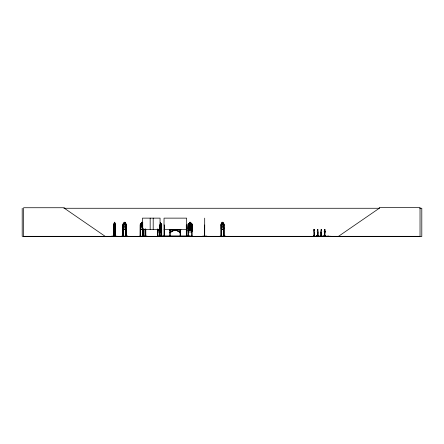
<?xml version="1.0" encoding="UTF-8"?>
<svg xmlns="http://www.w3.org/2000/svg" width="444" height="444" viewBox="0 0 444 444"><rect width="100%" height="100%" fill="white"/><g stroke="black" fill="none" stroke-linecap="round" stroke-linejoin="round"><path stroke-width="0.67" d="M202.653 236.108L206.893 236.091M314.363 235.892L314.463 232.256A0.944 0.477 -90 0 0 314.363 230.775L314.413 229.753L314.363 230.775M317.893 235.892L317.987 232.256A0.944 0.477 -90 0 0 317.943 230.775L317.882 229.631M318.043 232.256L317.943 235.892L317.416 235.892L317.371 232.256A0.944 0.477 -90 0 1 317.466 230.775L317.477 229.631M321.417 235.892L321.517 232.256A0.944 0.477 -90 0 0 321.417 230.775L321.301 229.343M324.947 235.892L325.097 232.256A0.944 0.477 -90 0 0 324.997 230.775L324.914 229.52M177.078 229.531C179.898 229.332 175.702 229.587 177.395 229.404L177.911 229.465L177.078 229.437M314.463 232.256L314.413 235.892L313.891 235.892L313.791 232.256A0.944 0.477 -90 0 1 313.891 230.775L314.058 229.343M314.097 235.514L313.619 235.47L314.097 235.353M314.091 235.492L313.586 235.27L313.586 236.097M317.466 230.775L317.588 229.343M317.26 235.337L317.388 235.348M321.023 235.52L320.64 235.27L320.64 236.097M321.467 235.892L320.945 235.892L320.846 232.256A0.944 0.477 -90 0 1 320.945 230.775L321.029 229.52L321.401 229.42M324.997 235.892L324.47 235.892L324.375 232.256A0.944 0.477 -90 0 1 324.525 230.775L324.481 229.631L324.93 229.42M324.447 235.348L324.281 235.548M324.17 236.097L324.17 235.27L324.486 235.487M173.576 229.542L175.236 229.393M177.939 229.509L177.034 229.476L177.911 229.465M174.847 229.393L175.125 230.014M114.336 223.665L113.836 224.181L113.969 229.276L115.118 229.276L115.279 224.153L114.763 223.665M115.118 229.276L115.235 227.894M177.667 229.437L177.084 229.52L177.705 229.426M111.655 236.313L117.183 236.291L111.733 236.319M111.722 236.108L117.177 236.286M317.26 235.376L317.643 235.464L317.194 235.536M317.194 235.326L317.571 235.326L317.116 235.27L317.116 236.097M320.796 235.392L321.062 235.492M177.15 229.443L177.489 229.504L177.156 229.493M143.695 236.264L143.651 235.908M143.773 236.291L143.801 235.908M147.081 236.108L139.166 236.264M125.857 229.276L126.257 227.894L126.257 224.153L125.846 223.665L125.141 223.665M219.525 236.286L225.574 236.108M113.88 224.181L114.014 223.665M143.551 236.291L143.59 228.999M121.517 236.108L127.55 236.291M161.727 230.603L161.25 231.99L157.981 231.99L157.548 230.603M192.197 227.894L191.719 229.276L188.45 229.276L188.017 227.894M191.686 231.946L192.152 230.597L192.197 224.153L191.703 223.665L190.803 223.665L190.803 222.272L189.41 222.272L189.46 223.709L188.761 224.176L188.761 226.773L189.46 227.889L190.759 227.889L191.453 226.773L191.453 224.176L190.759 223.709L190.759 222.316L189.46 222.316M192.197 230.603L191.719 231.99L188.45 231.99L188.017 230.603L188.017 224.159L188.461 223.665L189.41 223.665M317.449 229.52L317.765 229.298L317.932 229.631M324.503 229.52L324.88 229.343M157.442 236.286L157.481 235.908L157.953 235.908M163.997 236.086L164.041 218.132L186.669 218.132L186.702 236.319M187.912 236.286L187.995 225.008L188.378 225.008L188.334 236.319M158.458 229.992L158.891 230.12L159.402 229.215M313.275 236.308L313.336 235.703L314.724 235.703L314.724 236.197M313.858 236.308L314.052 235.703M316.805 236.308L316.866 235.703L318.248 235.703L318.248 236.197M317.382 236.308L317.521 235.703M320.618 236.308L320.701 235.27M321.134 236.097L321.106 235.703M323.859 236.308L324.203 236.197L324.225 235.27M324.575 236.308L324.636 235.703M324.647 235.531L324.336 235.342M179.198 231.962L180.475 232.423L175.519 230.014M179.271 232.001L175.907 230.014M160.29 227.889L160.983 226.773L160.983 224.176L160.29 223.709L160.334 222.272M160.29 230.597L160.983 229.481L160.983 226.884L160.29 226.423L161.216 226.423L161.683 226.884L161.233 226.373L160.334 226.373M221.001 236.319L221.018 224.159L221.362 223.665M123.338 223.665L122.96 224.159L123.354 223.709L125.857 223.709M177.65 229.498L177.5 229.426M160.328 226.928L160.817 226.934L159.923 228.482L160.856 230.081L160.412 230.12M140.215 236.319L140.271 224.159L140.687 223.665L141.525 223.665M188.067 224.181L188.484 223.709L191.686 223.709L192.152 224.176L192.108 236.319M188.017 226.873L188.461 226.373L189.41 226.373M222.033 223.709L221.545 224.176L221.545 226.773L222.033 227.889L222.955 227.889L223.449 226.773L223.449 224.176L222.955 223.709L222.955 222.316L222.033 222.316L222.067 223.709L222.033 222.272M125.13 222.316L124.087 222.316L124.115 223.709L123.571 224.176L123.571 226.773L124.115 227.889L125.13 227.889L125.674 226.773L125.674 224.176L125.13 223.709L125.169 222.272L124.048 222.272M314.008 229.343L314.346 229.42M141.569 223.709L140.948 224.176L140.948 226.773L141.569 227.889L142.724 227.889M338.517 236.319L379.276 208.269L379.276 207.442L420.03 207.442L420.03 236.319L22.2 236.319L22.2 208.269M189.46 226.423L188.761 226.884L188.761 229.481L189.46 230.597L190.759 230.597L191.453 229.481L191.453 226.884L190.759 226.423M171.001 231.79L169.852 232.578L174.725 230.014M174.337 230.014L170.973 232.001M314.063 229.298L314.408 229.631M63.869 208.269L379.487 208.269M419.719 208.269L421.8 208.269L421.8 236.558L23.632 236.558L23.632 207.737L64.391 207.737L64.391 208.269L105.145 236.319M222 222.272L223.021 222.272M114.308 222.316L114.791 222.316M141.547 222.316L142.724 222.316M114.713 222.549L114.43 222.549L114.713 223.016M123.304 223.665L124.081 223.665M160.334 223.665L161.233 223.665L161.727 224.153L161.721 236.319M221.334 223.665L222.033 223.665M222.988 223.665L223.659 223.665M113.98 223.709L115.107 223.709M140.681 223.709L142.724 223.709L142.74 222.272L141.503 222.272L141.547 223.709M160.29 223.709L161.216 223.709L161.677 224.176M221.345 223.709L223.643 223.709M113.819 224.159L113.819 236.319L113.847 235.908M115.068 223.665L115.279 224.153M126.229 224.153L126.19 236.319M140.271 224.159L140.676 229.276M221.018 224.159L221.356 229.276M223.609 223.709L224.004 224.153L224.076 236.319L224.109 235.908L223.665 235.908M189.41 224.98L190.803 224.98L190.803 226.373L191.703 226.373L192.197 226.867L191.686 226.423L188.484 226.423M115.218 225.008L115.074 236.319M126.19 225.008L125.802 225.008L125.857 236.319M142.752 225.008L142.363 225.008L142.363 236.319M160.068 225.008L159.679 225.008L159.646 236.319M161.677 225.008L161.294 225.008L161.444 236.291L157.953 236.025M164.041 225.008L164.424 225.008L164.424 236.319M186.674 225.008L186.286 225.008L186.336 236.319M189.46 225.03L190.759 225.03M192.152 225.008L191.769 225.008L191.725 236.319M204.695 225.008L204.656 236.319M221.034 225.008L221.406 225.008L221.334 236.319M224.076 225.008L223.698 225.008L223.671 236.319M140.293 225.474L142.729 225.474M142.724 226.773L141.569 226.773L141.569 224.176L142.724 224.176L142.785 236.319M123.327 229.276L122.96 227.894L123.299 229.276L125.885 229.276M140.271 227.894L140.704 229.232L142.979 229.232M223.97 227.894L223.632 229.276L221.323 229.276M113.98 229.232L115.107 229.232M123.321 229.232L125.857 229.232M159.934 229.232L161.216 229.232L161.677 227.889L161.25 229.276L159.94 229.276M191.686 229.232L188.484 229.232L188.067 227.889M223.643 229.232L221.345 229.232L221.084 227.889M140.654 229.276L143.001 229.276M142.457 229.448L160.068 229.448M164.041 229.448L186.669 229.448M169.464 229.703L180.78 229.703M313.891 229.753L313.941 230.775M169.464 229.859L180.78 229.859M324.525 230.775L324.47 230.775A0.944 0.477 -90 0 0 324.375 232.256L324.525 235.892M320.846 232.256L320.995 235.892M325.097 232.256L325.047 232.256A0.944 0.477 -90 0 0 324.947 230.775M170.085 232.606L170.085 232.961M313.619 235.47L314.108 235.481M320.396 235.703L321.778 235.703L321.806 236.197M113.98 235.908L113.647 236.319L113.675 225.008L113.958 236.319M122.81 235.908L123.277 235.908L123.277 236.319M126.229 235.908L125.763 235.908L125.769 236.319M140.149 235.908L140.631 235.908M142.324 235.908L142.785 235.908M143.484 235.908L143.973 235.908M145.399 235.908L145.81 235.908M159.368 235.908L189.455 235.969L189.455 236.319M191.725 235.908L192.197 235.908L192.197 236.319M188.423 236.025L191.725 236.025M317.282 236.019L317.887 236.019M320.812 236.019L321.417 236.019M324.336 236.019L324.947 236.019M327.866 236.019L328.471 236.019M314.668 236.097L313.392 236.097L313.392 235.703M316.894 236.097L331.157 236.313M313.325 236.252L331.313 236.308M223.626 223.665L224.004 224.153M158.292 229.481L158.991 230.597M188.067 230.597L188.484 231.946M113.88 227.889L114.008 229.276M317.371 232.256L317.466 235.892M325.335 236.197L325.308 235.703L323.92 235.703L323.948 236.197M325.252 235.703L325.219 236.197M324.386 235.27L324.447 236.097M321.722 235.703L321.695 236.197M320.857 235.27L320.918 236.097M320.451 235.703L320.424 236.197M317.388 235.27L317.388 236.097M317.332 235.27L317.332 236.097M317.171 235.27L317.171 236.097M316.922 235.703L316.894 236.197M313.997 235.703L313.997 236.097M313.864 235.27L313.864 236.097M313.803 235.27L313.803 236.097M313.642 235.27L313.642 236.097M223.97 224.153L223.97 236.319M223.854 235.908L223.865 236.319M223.804 225.008L223.776 236.319M222.988 222.272L222.988 223.709M221.439 236.319L221.439 235.908L220.995 235.908L221.106 236.319M221.306 225.008L221.24 236.319M221.14 225.008L221.201 236.319M204.701 218.132L204.695 236.319M188.628 235.969L188.628 236.319M188.423 235.908L188.423 236.319M188.04 235.908L188.04 236.319M186.624 235.908L186.624 236.319M186.247 235.908L186.247 236.319M180.397 230.014L180.397 236.319M180.103 230.014L180.103 236.319M170.141 230.014L170.141 236.319M169.847 230.014L169.847 236.319M164.469 235.908L164.469 236.319M164.086 235.908L164.086 236.319M161.638 235.908L161.638 236.319M161.255 235.908L161.255 236.319M160.29 224.176L160.29 226.773M160.29 226.884L160.29 229.481M160.34 235.969L160.34 236.319M160.101 235.908L160.101 236.319M159.973 225.008L159.973 236.319L160.068 218.132L142.457 218.132L142.419 236.319M159.818 235.908L159.834 236.319M159.773 225.008L159.735 236.319M159.574 235.908L159.574 236.319M159.507 229.093L159.518 236.319M159.396 229.093L159.368 236.319M157.909 228.999L157.953 236.319M157.864 235.908L157.864 236.319M157.598 229.359L157.598 230.597M157.526 228.999L157.57 236.319M153.191 218.132L153.191 229.448M150.166 218.132L150.166 229.448M145.782 229.093L145.81 236.319M145.671 229.093L145.699 236.319M145.604 235.908L145.588 236.319M145.538 229.093L145.51 236.319M145.427 229.093L145.399 236.319M143.934 228.999L143.934 236.319M143.862 228.999L143.812 236.319M143.523 228.999L143.484 236.319M142.657 225.008L142.691 236.319M142.596 235.908L142.518 236.319M140.631 236.319L140.593 225.008L140.187 225.008L140.149 236.319M140.526 225.008L140.565 236.319M140.465 235.908L140.465 236.319M140.304 235.908L140.315 236.319M126.102 225.008L126.102 236.319M126.041 235.908L125.957 236.319M125.891 225.008L125.891 236.319M125.103 222.316L125.103 223.709M124.081 222.272L124.087 223.709M123.182 236.319L123.243 225.008L122.849 225.008L122.855 236.319M123.149 225.008L123.099 236.319M122.999 227.889L123.027 224.181L122.988 236.319L123.005 235.908M115.218 224.176L115.218 236.319L115.246 235.908L114.935 236.319M114.952 227.667L115.024 236.319M114.746 222.316L114.746 223.709M114.336 222.272L114.119 226.773L114.352 227.889L114.791 227.889L114.807 222.272L114.291 222.272L114.291 223.665M191.325 230.081L190.881 230.12L190.115 228.777C189.56 230.991 187.934 230.175 189.816 228.471C187.973 226.873 189.616 226.04 190.093 228.155C190.615 226.157 192.28 226.579 190.393 228.482L191.325 230.081M124.953 222.549L124.298 222.549L124.298 223.016L124.953 223.016L124.953 222.549M142.518 222.549L141.775 222.549L141.775 223.016L142.518 223.016L142.518 222.549M190.526 222.549L189.688 222.549L189.688 223.016L190.526 223.016L190.526 222.549M222.788 222.549L222.2 222.549L222.2 223.016L222.788 223.016L222.788 222.549M114.791 224.176L114.352 224.176L114.352 226.773L114.791 226.773L114.791 224.176M125.13 224.176L124.115 224.176L124.115 226.773L125.13 226.773L125.13 224.176M190.759 224.176L189.46 224.176L189.46 226.773L190.759 226.773L190.759 224.176M222.955 224.176L222.033 224.176L222.033 226.773L222.955 226.773L222.955 224.176M190.526 225.263L189.688 225.263L189.688 225.724L190.526 225.724L190.526 225.263M190.759 226.884L189.46 226.884L189.46 229.481L190.759 229.481L190.759 226.884M180.78 229.542L169.464 229.542L169.464 230.014L180.78 230.014L180.78 229.542M180.336 232.606L180.164 232.961L180.336 232.606M127.522 236.108L124.858 236.319L127.5 236.086"/></g></svg>
